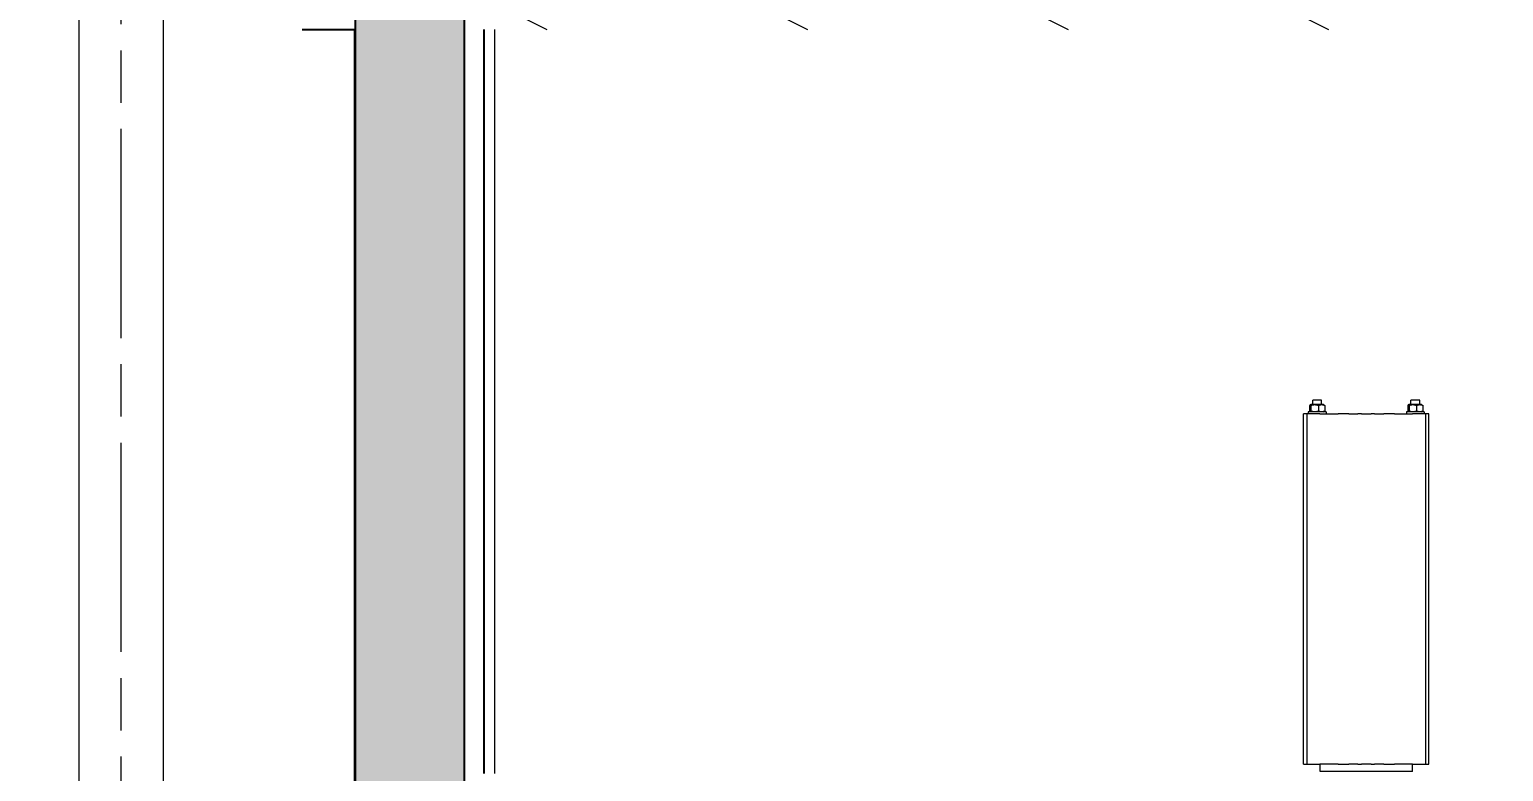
# Model space of a CAD drawing. Header units: millimetres. Extents: x -4172 to 126100, y -2 to 142133.
# Drawn here: x 18673 to 22667, y 15966 to 17976 of the extents above; entities that cross this region are included whole.
import ezdxf

# ---------------------------------------------------------------- set-up
doc = ezdxf.new("R2010")
doc.units = ezdxf.units.MM
doc.header["$LTSCALE"] = 100
doc.linetypes.add('CHAIN', pattern=[0.3543, 0.2362, -0.0295, 0.0591, -0.0295])
for name, color, linetype, lineweight in [('Centerline', 7, 'Continuous', 18), ('Dimension', 7, 'Continuous', 18), ('Hatch', 7, 'Continuous', 18), ('Visible', 7, 'Continuous', 25)]:
    doc.layers.add(name, color=color, linetype=linetype, lineweight=lineweight)
doc.layers.add('P_Biomass (BM)', color=150, linetype='Continuous', lineweight=18, true_color=0x007fff)
doc.styles.add('Title', font='arial.ttf')
doc.dimstyles.new('Default - Method 2b', dxfattribs={"dimscale": 100, "dimtxt": 3, "dimasz": 2.5, "dimexe": 3, "dimexo": 0.5, "dimgap": 0.7, "dimtad": 0, "dimtoh": 1, "dimdec": 1, "dimrnd": 1e-08, "dimtxsty": 'Title', "dimcen": 0.09, "dimdle": 10, "dimclrd": 256, "dimclre": 256, "dimclrt": 7, "dimadec": 0, "dimazin": 2, "dimtfac": 0.833333, "dimtdec": 1, "dimtmove": 0, "dimatfit": 3, "dimfxl": 1, "dimtolj": 1, "dimlwd": -1, "dimlwe": -1, "dimarcsym": 0})

# ---------------------------------------------------------------- blocks, each defined once
blk = doc.blocks.new('*D96')
at = {"layer": 'Defpoints', "color": 0, "transparency": 16777216}
for p in [(9770, 24785.8), (18921.5, 24785.8), (18422.9, 14535.8)]:
    blk.add_point(p, dxfattribs=at)
at = {"layer": 'Dimension', "transparency": 16777216}
for p, q in [((18871.5, 24785.8), (9470, 24785.8)), ((9770, 24535.8), (9770, 20179.9)), ((9770, 14785.8), (9770, 19141.8)), ((18372.9, 14535.8), (9470, 14535.8))]:
    blk.add_line(p, q, dxfattribs=at)
for points in [[(9728.3, 24535.8), (9811.6, 24535.8), (9770, 24785.8)], [(9728.3, 14785.8), (9811.6, 14785.8), (9770, 14535.8)]]:
    blk.add_solid(points, dxfattribs=at)
at = {"layer": 'Dimension', "color": 7, "transparency": 16777216, "insert": (9923.1, 19211.8), "char_height": 300, "attachment_point": 7, "rotation": 90, "style": 'Title'}
blk.add_mtext('\\A1;5125', dxfattribs=at)

msp = doc.modelspace()

# ---------------------------------------------------------------- hatches: boundary and pattern name
at = {"layer": 'Hatch'}
h = msp.add_hatch(dxfattribs=at)
h.set_pattern_fill('AR-CONC', color=256, scale=53.832768, angle=48.2788, style=0)
h.set_pattern_definition([(98.2788, (0, 0), (282.18, 265.716), [40.3746, -444.1203]), (43.2788, (0, 0), (-351.9426, 213.73), [32.2997, -355.2963]), (148.7302, (23.5, 22.14), (-69.7625, 479.446), [34.313, -377.444]), (94.463, (-80.36, 71.65), (448.857, 369.522), [60.562, -666.18]), (144.9144, (-42.96, 102.45), (-56.552, 724.539), [51.47, -566.167]), (39.463, (-80.36, 71.65), (-56.552, 724.539), [48.45, -532.944]), (69.2788, (-24.44, 93.92), (375.622, 95.597), [40.3746, -444.1203]), (14.2788, (-24.44, 93.9), (-204.1975, 357.5576), [32.2997, -355.2963]), (119.7302, (6.86, 101.9), (171.4244, 453.1545), [34.313, -377.444]), (85.7788, (0, 0), (-129.4015, 124.1486), [0, -350.9896, 0, -360.6795, 0, -356.6421]), (55.7788, (0, 0), (-64.2286, 247.0044), [0, -205.6412, 0, -342.9147, 0, -135.9277]), (15.7788, (-79.89, -89.6), (200.3102, 206.4112), [0, -134.582, 0, -419.8956, 0, -557.1692]), (5.7788, (-115.72, -129.78), (168.71, 270.19), [0, -174.9565, 0, -278.8537, 0, -395.6708])])
h.paths.add_polyline_path([(19555.29, 14629.11), (19852.02, 14629.11), (19852.02, 17975.84), (19852.02, 18175.84), (19852.02, 23850.84), (19555.29, 23850.84)])
h = msp.add_hatch(dxfattribs=at)
h.set_pattern_fill('ANSI31', color=256, scale=2540, angle=108.27905, style=0)
h.set_pattern_definition([(153.279, (0, 0), (-142.7625, -283.5932), [])])
h.paths.add_polyline_path([(27855.41, 13375.84), (27855.41, 18175.84), (20189.27, 18175.84), (20158.62, 18175.84), (20119.22, 18175.84), (19852.02, 18175.84), (19588.22, 18175.84), (19588.22, 17975.84), (19852.02, 17975.84), (27655.21, 17975.84), (27655.21, 13375.84)])

# ---------------------------------------------------------------- linework, layer by layer
at = {"layer": 'Centerline', "linetype": 'CHAIN', "ltscale": 23.990969}
msp.add_line((18921.46, 14589.84), (18921.46, 24785.84), dxfattribs=at)
at = {"layer": 'P_Biomass (BM)'}
for p, q in [((18807.16, 15835.84), (18807.16, 18285.84)), ((19035.76, 15835.84), (19035.76, 18285.84)), ((19932.91, 17975.84), (19932.91, 15960.14)), ((22186.36, 16939.84), (22138.36, 16939.84)), ((22138.36, 16939.84), (22138.36, 16934.84)), ((22141.77, 16957.1), (22141.77, 16942.57)), ((22145.16, 16959.84), (22143.08, 16958.64)), ((22145.16, 16939.84), (22143.08, 16941.04)), ((22179.56, 16959.84), (22145.16, 16959.84)), ((22145.49, 16957.1), (22145.49, 16942.57)), ((22174.36, 16971.84), (22150.36, 16971.84)), ((22150.36, 16959.84), (22150.36, 16971.84)), ((22166.08, 16957.1), (22166.08, 16942.57)), ((22174.36, 16959.84), (22174.36, 16971.84)), ((22179.56, 16959.84), (22181.64, 16958.64)), ((22179.56, 16939.84), (22181.64, 16941.04)), ((22182.94, 16957.1), (22182.94, 16942.57)), ((22186.36, 16939.84), (22186.36, 16934.84)), ((22452.23, 16939.84), (22404.23, 16939.84)), ((22404.23, 16939.84), (22404.23, 16934.84)), ((22407.65, 16957.1), (22407.65, 16942.57)), ((22411.03, 16959.84), (22408.95, 16958.64)), ((22411.03, 16939.84), (22408.95, 16941.04)), ((22445.43, 16959.84), (22411.03, 16959.84)), ((22411.37, 16957.1), (22411.37, 16942.57)), ((22440.23, 16971.84), (22416.23, 16971.84)), ((22416.23, 16959.84), (22416.23, 16971.84)), ((22431.95, 16957.1), (22431.95, 16942.57)), ((22440.23, 16959.84), (22440.23, 16971.84)), ((22445.43, 16959.84), (22447.51, 16958.64)), ((22445.43, 16939.84), (22447.51, 16941.04)), ((22448.82, 16957.1), (22448.82, 16942.57)), ((22452.23, 16939.84), (22452.23, 16934.84)), ((22134.36, 16934.84), (22125.29, 16934.84)), ((22125.29, 15985.84), (22125.29, 16934.84)), ((22169.61, 16934.84), (22134.36, 16934.84)), ((22134.36, 16934.84), (22134.36, 15985.84)), ((22169.61, 16934.84), (22204.93, 16934.84)), ((22204.93, 16934.84), (22219.08, 16934.84)), ((22247.75, 16934.84), (22219.08, 16934.84)), ((22247.75, 16934.84), (22260.95, 16934.84)), ((22260.95, 16934.84), (22272.9, 16934.84)), ((22282.3, 16934.84), (22272.9, 16934.84)), ((22282.3, 16934.84), (22308.29, 16934.84)), ((22317.69, 16934.84), (22308.29, 16934.84)), ((22317.69, 16934.84), (22329.64, 16934.84)), ((22329.64, 16934.84), (22342.84, 16934.84)), ((22371.51, 16934.84), (22342.84, 16934.84)), ((22371.51, 16934.84), (22385.66, 16934.84)), ((22385.66, 16934.84), (22420.98, 16934.84)), ((22456.23, 16934.84), (22420.98, 16934.84)), ((22465.29, 16934.84), (22456.23, 16934.84)), ((22456.23, 16934.84), (22456.23, 15985.84)), ((22465.29, 15985.84), (22465.29, 16934.84)), ((22125.29, 15985.84), (22134.36, 15985.84)), ((22134.36, 15985.84), (22169.61, 15985.84)), ((22204.93, 15985.84), (22169.61, 15985.84)), ((22170.29, 15965.84), (22170.29, 15985.84)), ((22219.08, 15985.84), (22204.93, 15985.84)), ((22219.08, 15985.84), (22247.75, 15985.84)), ((22260.95, 15985.84), (22247.75, 15985.84)), ((22272.9, 15985.84), (22260.95, 15985.84)), ((22272.9, 15985.84), (22282.3, 15985.84)), ((22308.29, 15985.84), (22282.3, 15985.84)), ((22308.29, 15985.84), (22317.69, 15985.84)), ((22329.64, 15985.84), (22317.69, 15985.84)), ((22342.84, 15985.84), (22329.64, 15985.84)), ((22342.84, 15985.84), (22371.51, 15985.84)), ((22385.66, 15985.84), (22371.51, 15985.84)), ((22420.98, 15985.84), (22385.66, 15985.84)), ((22420.29, 15965.84), (22420.29, 15985.84)), ((22420.98, 15985.84), (22456.23, 15985.84)), ((22456.23, 15985.84), (22465.29, 15985.84)), ((22420.29, 15965.84), (22170.29, 15965.84))]:
    msp.add_line(p, q, dxfattribs=at)
for points, weights in [([(22145.49, 16957.1), (22143.63, 16960.27), (22141.77, 16957.1)], [1, 1.15470053838, 1]), ([(22141.77, 16942.57), (22143.63, 16939.41), (22145.49, 16942.57)], [1, 1.15470053838, 1]), ([(22166.08, 16957.1), (22155.79, 16960.27), (22145.49, 16957.1)], [1, 1.15470053838, 1]), ([(22145.49, 16942.57), (22155.79, 16939.41), (22166.08, 16942.57)], [1, 1.15470053838, 1]), ([(22182.94, 16957.1), (22174.51, 16960.27), (22166.08, 16957.1)], [1, 1.15470053838, 1]), ([(22166.08, 16942.57), (22174.51, 16939.41), (22182.94, 16942.57)], [1, 1.15470053838, 1]), ([(22181.64, 16958.64), (22182.25, 16958.28), (22182.94, 16957.1)], [1.06949217555, 1.05269614868, 1]), ([(22182.94, 16942.57), (22182.25, 16941.39), (22181.64, 16941.04)], [1, 1.05269614868, 1.06949217555]), ([(22411.37, 16957.1), (22409.51, 16960.27), (22407.65, 16957.1)], [1, 1.15470053838, 1]), ([(22407.65, 16942.57), (22409.51, 16939.41), (22411.37, 16942.57)], [1, 1.15470053838, 1]), ([(22431.95, 16957.1), (22421.66, 16960.27), (22411.37, 16957.1)], [1, 1.15470053838, 1]), ([(22411.37, 16942.57), (22421.66, 16939.41), (22431.95, 16942.57)], [1, 1.15470053838, 1]), ([(22448.82, 16957.1), (22440.38, 16960.27), (22431.95, 16957.1)], [1, 1.15470053838, 1]), ([(22431.95, 16942.57), (22440.38, 16939.41), (22448.82, 16942.57)], [1, 1.15470053838, 1]), ([(22447.51, 16958.64), (22448.12, 16958.28), (22448.82, 16957.1)], [1.06949217555, 1.05269614868, 1]), ([(22448.82, 16942.57), (22448.12, 16941.39), (22447.51, 16941.04)], [1, 1.05269614868, 1.06949217555])]:
    msp.add_rational_spline(points, weights, degree=2, dxfattribs=at)
at = {"layer": 'Visible'}
for p, q in [((19555.29, 23850.84), (19555.29, 14629.11)), ((19852.02, 14629.11), (19852.02, 23850.84)), ((19411.99, 17975.84), (19555.29, 17975.84)), ((19554.33, 15939.84), (19554.33, 17975.84)), ((19905.29, 15960.14), (19905.29, 17975.84))]:
    msp.add_line(p, q, dxfattribs=at)

# ---------------------------------------------------------------- dimensions: what is measured, and where the dimension line sits
at = {"layer": 'Dimension'}
dim = msp.add_linear_dim(base=(9769.96, 24785.84), p1=(18422.93, 14535.84), p2=(18921.46, 24785.84), angle=90, dimstyle='Default - Method 2b', override={"dimgap": 0.7, "dimtoh": 0, "dimdec": 1, "dimlfac": 0.5, "dimtol": 0, "dimlim": 0, "dimtp": 0, "dimtm": 0, "dimtdec": 1, "dimtofl": 0, "dimatfit": 1}, dxfattribs=at)
dim.commit()
dim.dimension.update_dxf_attribs({"geometry": '*D96', "text_midpoint": (9769.96, 19660.84), "dimtype": 160})

doc.saveas('drawing.dxf')
